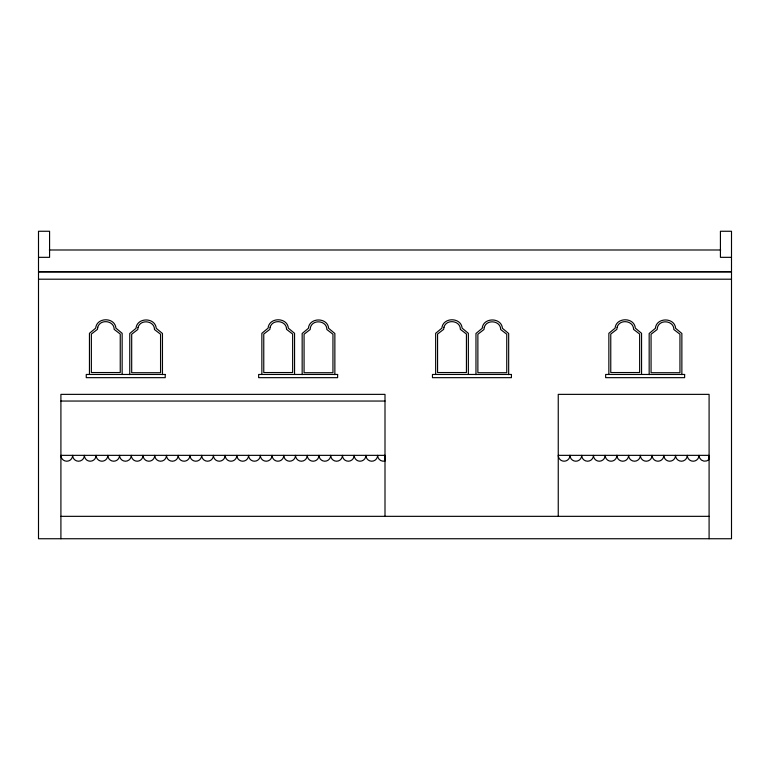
<?xml version="1.0" encoding="UTF-8"?>
<svg xmlns="http://www.w3.org/2000/svg" width="770" height="770" viewBox="0 0 770 770"><rect width="100%" height="100%" fill="white"/><g stroke="black" fill="none" stroke-linecap="round" stroke-linejoin="round"><path stroke-width="1.16" d="M49.328 249.99L720.672 249.99M38.5 257.334L49.578 257.334L49.578 231.26L38.5 231.26L38.5 538.74L731.5 538.74L731.5 231.26L720.422 231.26L720.422 257.334L731.5 257.334M38.5 271.675L731.5 271.675M38.5 271.954L731.5 271.887M38.5 279.202L731.5 279.202M60.907 401.045L385 401.045M60.907 516.333L709.093 516.333M709.093 538.74L709.093 394.365L558.25 394.365L558.25 516.333M681.864 374.634L681.864 333.487L675.627 328.309C674.684 317.192 656.348 317.192 655.395 328.309L649.168 333.487L649.168 374.634M641.554 374.461L641.554 333.314L635.317 328.136C634.374 317.019 616.029 317.019 615.086 328.136L608.858 333.314L608.858 374.461M508.662 374.634L508.662 333.487L502.425 328.309C501.482 317.192 483.146 317.192 482.203 328.309L475.966 333.487L475.966 374.634M468.353 374.461L468.353 333.314L462.115 328.136C461.172 317.019 442.837 317.019 441.893 328.136L435.656 333.314L435.656 374.461M385 516.333L385 394.365L60.907 394.365L60.907 538.74M334.863 374.634L334.863 333.487L328.626 328.309C327.683 317.192 309.338 317.192 308.395 328.309L302.167 333.487L302.167 374.634M294.554 374.461L294.554 333.314L288.317 328.136C287.374 317.019 269.028 317.019 268.085 328.136L261.858 333.314L261.858 374.461M162.46 374.634L162.46 333.487L156.233 328.309C155.28 317.192 136.945 317.192 136.001 328.309L129.764 333.487L129.764 374.634M122.151 374.461L122.151 333.314L115.914 328.136C114.971 317.019 96.635 317.019 95.692 328.136L89.455 333.314L89.455 374.461M569.983 455.349A5.862 5.862 0 0 1 564.112 461.211A5.862 5.862 0 0 1 558.25 455.349L709.093 455.349L709.026 459.498A5.862 5.862 0 0 1 699.016 455.349A5.862 5.862 0 0 1 693.154 461.211A5.862 5.862 0 0 1 687.283 455.349A5.862 5.862 0 0 1 681.421 461.211A5.862 5.862 0 0 1 675.559 455.349A5.862 5.862 0 0 1 669.688 461.211A5.862 5.862 0 0 1 663.827 455.349A5.862 5.862 0 0 1 657.955 461.211A5.862 5.862 0 0 1 652.094 455.349A5.862 5.862 0 0 1 646.232 461.211A5.862 5.862 0 0 1 640.361 455.349A5.862 5.862 0 0 1 634.499 461.211A5.862 5.862 0 0 1 628.628 455.349A5.862 5.862 0 0 1 622.766 461.211A5.862 5.862 0 0 1 616.905 455.349M569.983 455.349A5.862 5.862 0 0 0 575.845 461.211A5.862 5.862 0 0 0 581.706 455.349A5.862 5.862 0 0 0 587.577 461.211A5.862 5.862 0 0 0 593.439 455.349A5.862 5.862 0 0 0 599.31 461.211A5.862 5.862 0 0 0 605.172 455.349A5.862 5.862 0 0 0 611.034 461.211A5.862 5.862 0 0 0 616.905 455.349M97.732 327.317L97.444 329.358L91.37 334.045L91.37 372.545L120.245 372.545L120.245 334.045L114.162 329.358C114.278 320.349 99.946 318.713 97.732 327.317M138.042 327.5L137.753 329.531L131.68 334.219L131.68 372.719L160.555 372.719L160.555 334.219L154.472 329.531C154.597 320.522 140.256 318.886 138.042 327.5M270.126 327.317L269.846 329.358L263.764 334.045L263.764 372.545L292.639 372.545L292.639 334.045L286.556 329.358C286.681 320.349 272.339 318.713 270.126 327.317M310.435 327.5L310.156 329.531L304.073 334.219L304.073 372.719L332.948 372.719L332.948 334.219L326.865 329.531C326.99 320.522 312.649 318.886 310.435 327.5M443.934 327.317L443.645 329.358L437.562 334.045L437.562 372.545L466.437 372.545L466.437 334.045L460.364 329.358C460.479 320.349 446.148 318.713 443.934 327.317M484.243 327.5L483.955 329.531L477.872 334.219L477.872 372.719L506.747 372.719L506.747 334.219L500.673 329.531C500.789 320.522 486.457 318.886 484.243 327.5M617.126 327.317L616.847 329.358L610.764 334.045L610.764 372.545L639.639 372.545L639.639 334.045L633.556 329.358C633.681 320.349 619.34 318.713 617.126 327.317M657.436 327.5L657.157 329.531L651.074 334.219L651.074 372.719L679.949 372.719L679.949 334.219L673.865 329.531C673.991 320.522 659.649 318.886 657.436 327.5M165.223 374.461L86.259 374.461L86.259 377.666L165.223 377.666L165.223 374.461M337.626 374.461L258.653 374.461L258.653 377.666L337.626 377.666L337.626 374.461M511.424 374.461L432.461 374.461L432.461 377.666L511.424 377.666L511.424 374.461M684.626 374.461L605.653 374.461L605.653 377.666L684.626 377.666L684.626 374.461M385 455.349L60.907 455.349A5.862 5.862 0 0 0 66.778 461.211A5.862 5.862 0 0 0 72.64 455.349A5.862 5.862 0 0 0 78.502 461.211A5.862 5.862 0 0 0 84.373 455.349A5.862 5.862 0 0 0 90.234 461.211A5.862 5.862 0 0 0 96.096 455.349A5.862 5.862 0 0 0 101.967 461.211A5.862 5.862 0 0 0 107.829 455.349A5.862 5.862 0 0 0 113.691 461.211A5.862 5.862 0 0 0 119.562 455.349A5.862 5.862 0 0 0 125.423 461.211A5.862 5.862 0 0 0 131.295 455.349A5.862 5.862 0 0 0 137.156 461.211A5.862 5.862 0 0 0 143.018 455.349A5.862 5.862 0 0 0 148.889 461.211A5.862 5.862 0 0 0 154.751 455.349A5.862 5.862 0 0 0 160.622 461.211A5.862 5.862 0 0 0 166.484 455.349A5.862 5.862 0 0 0 172.345 461.211A5.862 5.862 0 0 0 178.216 455.349A5.862 5.862 0 0 0 184.078 461.211A5.862 5.862 0 0 0 189.94 455.349A5.862 5.862 0 0 0 195.811 461.211A5.862 5.862 0 0 0 201.673 455.349A5.862 5.862 0 0 0 207.534 461.211A5.862 5.862 0 0 0 213.406 455.349A5.862 5.862 0 0 0 219.267 461.211A5.862 5.862 0 0 0 225.138 455.349A5.862 5.862 0 0 0 231 461.211A5.862 5.862 0 0 0 236.862 455.349A5.862 5.862 0 0 0 242.733 461.211A5.862 5.862 0 0 0 248.594 455.349A5.862 5.862 0 0 0 254.466 461.211A5.862 5.862 0 0 0 260.327 455.349A5.862 5.862 0 0 0 266.189 461.211A5.862 5.862 0 0 0 272.06 455.349A5.862 5.862 0 0 0 277.922 461.211A5.862 5.862 0 0 0 283.784 455.349A5.862 5.862 0 0 0 289.655 461.211A5.862 5.862 0 0 0 295.516 455.349A5.862 5.862 0 0 0 301.378 461.211A5.862 5.862 0 0 0 307.249 455.349A5.862 5.862 0 0 0 313.111 461.211A5.862 5.862 0 0 0 318.982 455.349A5.862 5.862 0 0 0 324.844 461.211A5.862 5.862 0 0 0 330.705 455.349A5.862 5.862 0 0 0 336.577 461.211A5.862 5.862 0 0 0 342.438 455.349A5.862 5.862 0 0 0 348.31 461.211A5.862 5.862 0 0 0 354.171 455.349A5.862 5.862 0 0 0 360.033 461.211A5.862 5.862 0 0 0 365.904 455.349A5.862 5.862 0 0 0 371.766 461.211A5.862 5.862 0 0 0 377.627 455.349A5.862 5.862 0 0 0 385.01 461.018L385 455.349"/></g></svg>
